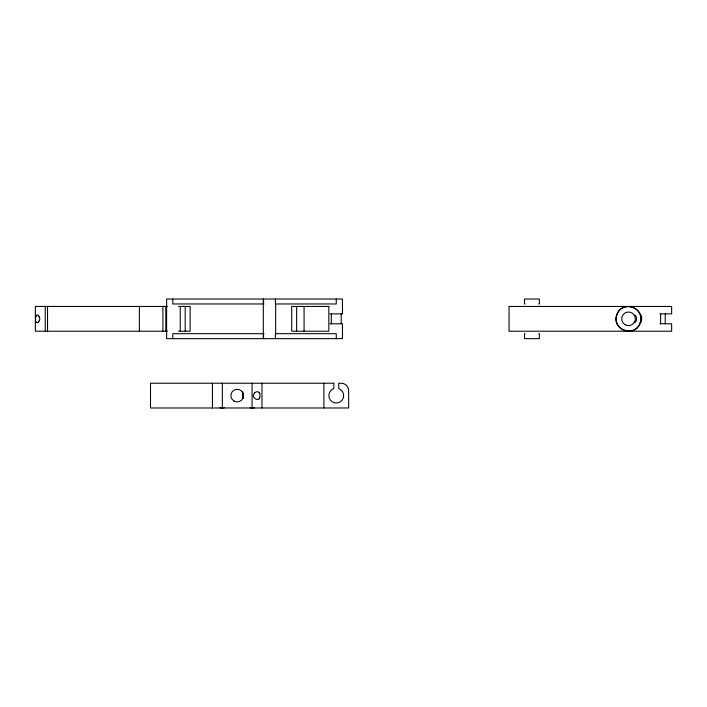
<?xml version="1.0" encoding="UTF-8"?>
<svg xmlns="http://www.w3.org/2000/svg" width="707" height="707" viewBox="0 0 707 707"><rect width="100%" height="100%" fill="white"/><g stroke="black" fill="none" stroke-linecap="round" stroke-linejoin="round"><path stroke-width="1.06" d="M640.392 322.33C645.571 307.58 621.144 299.618 616.796 314.827C610.786 330.151 636.547 338.034 640.392 322.33A3.676 1.087 90 0 0 641.7 318.83A3.676 1.087 90 0 0 640.356 315.251M35.695 316.25L35.491 320.359M259.849 397.626L259.062 398.766M242.881 398.35C243.968 397.758 243.164 392.456 242.943 392.968M39.132 320.845L38.249 321.994M254.653 393.03L253.371 394.798A2.563 2.536 87.9 0 0 253.371 396.406L253.725 397.14A3.942 3.729 72.3 0 0 254.096 397.608L254.653 398.174A4.339 3.402 65.3 0 0 259.133 398.872M263.941 303.966L172.808 303.966L172.808 299.017M525.018 303.966L524.497 303.966L524.497 299.017L539.353 299.017L539.353 303.966L538.831 303.966M167.435 306.44L35.35 306.44L35.35 331.212L167.435 331.212M178.571 306.44L190.139 306.44L190.139 331.212L178.571 331.212M330.072 313.873L342.462 313.873L342.462 299.017L166.613 299.017L166.613 338.644L342.462 338.644L342.462 323.779L330.072 323.779M659.967 313.873L671.65 313.873L671.65 306.44L509.049 306.44L509.049 331.212L671.65 331.212L671.65 323.779L659.967 323.779M263.941 333.686L172.808 333.686L172.808 338.644M525.018 333.686L524.497 333.686L524.497 338.644L539.353 338.644L539.353 333.686L538.831 333.686M219.859 407.833L224.199 407.833M250.198 407.833L254.538 407.833M38.249 315.658L39.132 316.807M259.062 392.438L259.849 393.587M35.695 321.402L35.562 320.845M665.234 313.873L665.234 323.779M660.603 313.873L660.603 323.779M341.216 313.873L341.216 323.779M336.267 299.017L336.267 303.966L275.394 303.966L275.43 299.017M336.267 338.644L336.267 333.686L275.394 333.686L275.43 338.644M331.309 313.873L331.309 323.779M323.886 383.221L323.886 407.983M304.072 306.44L304.072 331.212M296.64 306.44L296.64 331.212M275.668 303.966L275.668 333.686M263.525 299.017L263.525 303.966M263.525 333.686L263.525 338.644M263.313 299.017L263.313 338.644M261.97 383.221L261.97 407.983M252.063 383.221L252.063 407.983M222.343 383.221L222.343 407.983M212.436 383.221L212.436 407.983M185.19 306.44L185.19 331.212M180.232 306.44L180.232 331.212M165.8 306.44L165.8 331.212M162.902 306.44L162.902 331.212M139.367 306.44L139.367 331.212M47.537 306.44L47.537 331.212M45.257 306.44L45.257 331.212M259.716 393.719A3.712 2.059 -90 0 1 259.716 397.484M254.538 392.871A4.339 3.685 -59.2 0 1 259.151 392.314M242.421 394.117A3.659 0.954 78.2 0 1 242.969 398.465M39.23 316.727A3.712 3.084 -90 0 1 39.23 320.925M38.24 322.48A4.339 2.448 -71.7 0 1 35.81 321.27M35.518 320.934A3.942 1.228 -84 0 1 35.447 320.448M36.057 316.656A4.339 1.962 72.4 0 1 38.249 315.366M634.276 315.357A3.606 1.759 -90 0 1 636.512 318.83A3.606 1.759 -90 0 1 634.276 322.295M328.835 306.44L291.691 306.44L291.691 331.212L328.835 331.212L328.835 306.44M333.792 383.221L150.511 383.221L150.511 407.983L348.648 407.983L348.648 390.653A7.432 7.432 0 0 0 341.216 383.221L338.741 383.221L338.741 388.603A7.432 7.432 0 0 1 342.241 400.021A7.432 7.432 0 0 1 330.293 400.021A7.432 7.432 0 0 1 333.792 388.603L333.792 383.221M242.351 391.952L242.704 392.509L242.377 391.987M234.044 401.072A6.319 6.319 0 0 0 243.517 395.602A6.319 6.319 0 0 0 234.044 390.131A6.319 6.319 0 0 0 234.044 401.072M622.319 329.55A12.381 12.381 0 0 0 640.896 318.83A12.381 12.381 0 0 0 622.319 308.102A12.381 12.381 0 0 0 622.319 329.55M625.112 324.725A6.814 6.814 0 0 0 635.328 318.83A6.814 6.814 0 0 0 625.112 312.927A6.814 6.814 0 0 0 625.112 324.725"/></g></svg>
